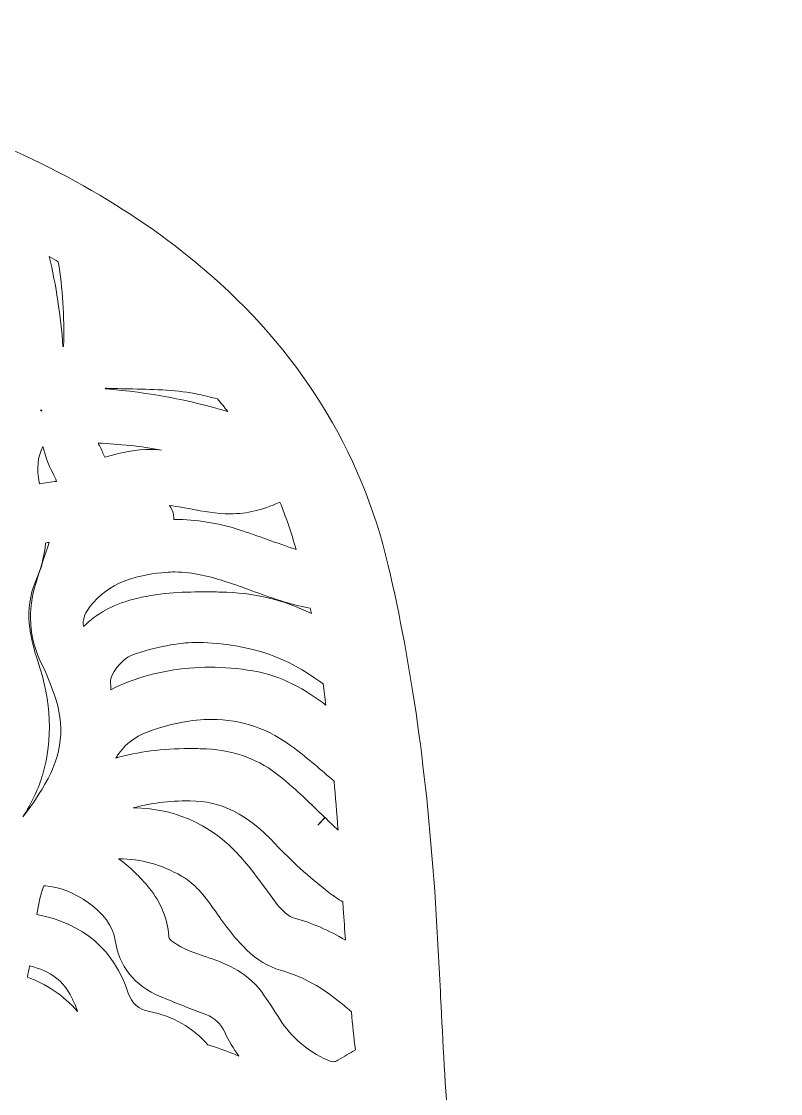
# Model space of a CAD drawing. Extents: x 180 to 9920, y -1894 to -106.
# Drawn here: x 5434 to 5873, y -732 to -112 of the extents above; entities that cross this region are included whole.
import ezdxf

# ---------------------------------------------------------------- set-up
doc = ezdxf.new("R2010")
doc.units = 0
doc.header["$MEASUREMENT"] = 0
doc.layers.add('Layer 1', color=7, linetype='Continuous')

msp = doc.modelspace()

# ---------------------------------------------------------------- linework, layer by layer
at = {"layer": 'Layer 1', "lineweight": 0}
for points, knots in [([(5869.77, -1123.46), (5866.35, -1116.81), (5859.62, -1116.31), (5856, -1116.04), (5796.11, -1111.58), (5749.32, -1083.61), (5712.96, -1030.51), (5697.6, -1008.09), (5685.64, -984.07), (5672.91, -955.42), (5687.32, -960.33), (5701.74, -962.81), (5715.93, -962.81), (5727.66, -962.81), (5739.51, -961.13), (5751.17, -957.82), (5765.04, -953.87), (5777.39, -946.03), (5787.86, -934.53), (5789.43, -932.8), (5794.21, -927.55), (5792.22, -920.27), (5790.9, -915.4), (5787.21, -912), (5781.27, -910.16), (5762.14, -904.22), (5746.45, -896.33), (5733.3, -886.04), (5714.83, -871.57), (5701.91, -851.79), (5693.8, -825.58), (5686.26, -801.17), (5683.36, -776.25), (5681.53, -755.1), (5679.26, -728.91), (5677.95, -702.11), (5676.69, -676.14), (5675.82, -658.3), (5674.92, -639.85), (5673.71, -621.67), (5668.73, -546.72), (5660.05, -484.73), (5646.4, -426.56), (5630.66, -359.51), (5594.55, -301.64), (5539.05, -254.56), (5497.68, -219.46), (5447.69, -191.33), (5386.23, -168.56), (5327.74, -146.9), (5263.94, -131.71), (5191.18, -122.12), (5139.98, -115.37), (5089.16, -111.94), (5040.09, -111.94), (5040.09, -111.94), (5039.85, -111.94), (5039.85, -111.94), (4990.83, -111.94), (4940.02, -115.37), (4888.82, -122.12), (4816.06, -131.71), (4752.26, -146.9), (4693.77, -168.56), (4632.31, -191.33), (4582.32, -219.46), (4540.95, -254.56), (4485.45, -301.64), (4449.34, -359.51), (4433.6, -426.56), (4419.95, -484.73), (4411.27, -546.72), (4406.29, -621.67), (4405.08, -639.85), (4404.18, -658.3), (4403.31, -676.2), (4402.05, -702.11), (4400.74, -728.91), (4398.47, -755.1), (4396.64, -776.25), (4393.74, -801.17), (4386.2, -825.58), (4378.09, -851.79), (4365.17, -871.57), (4346.7, -886.04), (4333.55, -896.33), (4317.86, -904.22), (4298.73, -910.16), (4292.79, -912), (4289.1, -915.4), (4287.78, -920.27), (4285.79, -927.56), (4290.57, -932.8), (4292.14, -934.53), (4302.61, -946.03), (4314.96, -953.87), (4328.83, -957.82), (4340.49, -961.13), (4352.34, -962.81), (4364.07, -962.81), (4378.26, -962.81), (4392.68, -960.33), (4407.09, -955.42), (4394.36, -984.07), (4382.4, -1008.09), (4367.04, -1030.51), (4330.68, -1083.61), (4283.89, -1111.58), (4224, -1116.04), (4220.38, -1116.31), (4213.65, -1116.81), (4210.23, -1123.46), (4206.81, -1130.13), (4210.36, -1135.93), (4212.26, -1139.05), (4240.78, -1185.76), (4284.88, -1209.45), (4343.35, -1209.45), (4343.35, -1209.45), (4344.11, -1209.45), (4344.11, -1209.45), (4369.67, -1209.36), (4394.18, -1203.81), (4418.5, -1192.55), (4417.61, -1194), (4416.71, -1195.44), (4415.82, -1196.87), (4400.92, -1220.64), (4382.43, -1248.12), (4358.32, -1271.67), (4332.26, -1297.13), (4304.68, -1313.18), (4274.01, -1320.74), (4270.68, -1321.57), (4267.29, -1322.26), (4263.37, -1323.07), (4261.39, -1323.47), (4259.33, -1323.89), (4257.13, -1324.36), (4252.05, -1325.44), (4248.26, -1329.65), (4247.7, -1334.82), (4247.15, -1339.99), (4249.96, -1344.9), (4254.7, -1347.04), (4283.77, -1360.14), (4313.38, -1367.75), (4345.24, -1370.3), (4355.33, -1371.11), (4365.39, -1371.52), (4375.13, -1371.52), (4422.27, -1371.52), (4464.63, -1362.41), (4504.08, -1343.73), (4493.12, -1366.87), (4478.27, -1389.12), (4458.98, -1411.39), (4433.15, -1441.2), (4405.72, -1462.4), (4375.13, -1476.18), (4366.24, -1480.18), (4356.55, -1483.49), (4344.63, -1486.59), (4339.67, -1487.87), (4336.08, -1492.17), (4335.68, -1497.27), (4335.28, -1502.38), (4338.18, -1507.18), (4342.87, -1509.21), (4370.13, -1521.02), (4398.32, -1527.54), (4429.05, -1529.12), (4435.78, -1529.47), (4442.53, -1529.64), (4449.11, -1529.64), (4492.42, -1529.64), (4533.5, -1521.97), (4571.51, -1506.82), (4565.87, -1516.83), (4561.06, -1527.13), (4556.31, -1537.61), (4544.63, -1563.31), (4528.16, -1580.8), (4505.94, -1591.07), (4494.05, -1596.57), (4481.62, -1601.01), (4467.96, -1604.64), (4465.49, -1605.29), (4463.01, -1605.94), (4460.26, -1606.66), (4460.26, -1606.66), (4455.91, -1607.81), (4455.91, -1607.81), (4451.07, -1609.08), (4447.5, -1613.28), (4447.02, -1618.26), (4446.54, -1623.24), (4449.24, -1628.05), (4453.75, -1630.22), (4454.33, -1630.5), (4454.79, -1630.73), (4455.19, -1630.93), (4456.03, -1631.35), (4456.82, -1631.74), (4457.77, -1632.12), (4470.83, -1637.31), (4482.8, -1641.37), (4494.35, -1644.54), (4524.5, -1652.81), (4554.17, -1657), (4582.56, -1657), (4621.57, -1657), (4659.57, -1649.09), (4695.5, -1633.49), (4737.04, -1615.46), (4770.14, -1589.37), (4794.13, -1555.81), (4793.48, -1570.17), (4789.6, -1585.05), (4782.09, -1602.13), (4762.39, -1646.97), (4730.77, -1685.73), (4688.15, -1717.29), (4688.15, -1717.29), (4687.91, -1717.45), (4687.91, -1717.45), (4686.41, -1718.43), (4682.89, -1720.73), (4680.69, -1725.59), (4678.99, -1729.33), (4679.3, -1733.62), (4681.53, -1737.07), (4683.75, -1740.5), (4687.52, -1742.55), (4691.65, -1742.55), (4746.38, -1742.4), (4794.12, -1735.03), (4837.6, -1720.04), (4876.72, -1706.55), (4911.23, -1687.39), (4942.7, -1661.65), (4942.15, -1687.88), (4944.63, -1714.05), (4950.11, -1739.67), (4961.55, -1793.18), (4985.49, -1838.64), (5021.28, -1874.79), (5023.92, -1877.46), (5026.57, -1879.89), (5029.38, -1882.47), (5029.38, -1882.47), (5030.46, -1883.46), (5030.46, -1883.46), (5031.68, -1885), (5033.26, -1886.22), (5035.07, -1887.02), (5036.18, -1887.51), (5037.36, -1887.82), (5038.57, -1887.96), (5039.09, -1888.02), (5039.61, -1888.06), (5040.13, -1888.06), (5041.79, -1888.06), (5043.41, -1887.72), (5044.94, -1887.05), (5046.8, -1886.24), (5048.41, -1884.98), (5049.64, -1883.38), (5049.64, -1883.38), (5050.62, -1882.47), (5050.62, -1882.47), (5053.43, -1879.89), (5056.08, -1877.46), (5058.72, -1874.79), (5094.51, -1838.65), (5118.45, -1793.18), (5129.89, -1739.67), (5135.37, -1714.05), (5137.85, -1687.87), (5137.3, -1661.65), (5168.77, -1687.39), (5203.28, -1706.55), (5242.4, -1720.04), (5285.88, -1735.03), (5333.62, -1742.4), (5388.39, -1742.55), (5392.48, -1742.55), (5396.25, -1740.5), (5398.47, -1737.07), (5400.7, -1733.62), (5401.01, -1729.33), (5399.32, -1725.6), (5397.11, -1720.73), (5393.59, -1718.43), (5392.09, -1717.45), (5392.09, -1717.45), (5391.9, -1717.33), (5391.9, -1717.33), (5349.23, -1685.72), (5317.61, -1646.97), (5297.91, -1602.13), (5290.4, -1585.05), (5286.52, -1570.17), (5285.87, -1555.81), (5309.86, -1589.37), (5342.96, -1615.46), (5384.5, -1633.49), (5420.43, -1649.09), (5458.43, -1657), (5497.44, -1657), (5525.83, -1657), (5555.5, -1652.81), (5585.65, -1644.54), (5597.2, -1641.37), (5609.17, -1637.31), (5622.22, -1632.12), (5623.18, -1631.74), (5623.97, -1631.35), (5624.82, -1630.92), (5625.21, -1630.73), (5625.67, -1630.5), (5626.26, -1630.22), (5630.76, -1628.05), (5633.46, -1623.24), (5632.98, -1618.26), (5632.5, -1613.28), (5628.93, -1609.08), (5624.09, -1607.81), (5624.09, -1607.81), (5619.73, -1606.66), (5619.73, -1606.66), (5616.99, -1605.94), (5614.51, -1605.29), (5612.04, -1604.64), (5598.38, -1601.01), (5585.95, -1596.57), (5574.06, -1591.07), (5551.84, -1580.8), (5535.37, -1563.32), (5523.69, -1537.61), (5518.94, -1527.13), (5514.13, -1516.83), (5508.49, -1506.82), (5546.5, -1521.97), (5587.58, -1529.64), (5630.89, -1529.64), (5637.47, -1529.64), (5644.22, -1529.47), (5650.95, -1529.12), (5681.68, -1527.54), (5709.87, -1521.02), (5737.13, -1509.21), (5741.82, -1507.18), (5744.72, -1502.38), (5744.32, -1497.27), (5743.92, -1492.17), (5740.33, -1487.87), (5735.37, -1486.59), (5723.45, -1483.49), (5713.76, -1480.18), (5704.87, -1476.18), (5674.28, -1462.4), (5646.85, -1441.2), (5621.02, -1411.39), (5601.73, -1389.12), (5586.88, -1366.87), (5575.92, -1343.74), (5615.37, -1362.41), (5657.73, -1371.52), (5704.87, -1371.52), (5714.61, -1371.52), (5724.67, -1371.11), (5734.76, -1370.3), (5766.62, -1367.75), (5796.23, -1360.14), (5825.3, -1347.04), (5830.04, -1344.9), (5832.85, -1339.99), (5832.3, -1334.82), (5831.74, -1329.65), (5827.95, -1325.44), (5822.87, -1324.36), (5820.67, -1323.89), (5818.61, -1323.47), (5816.63, -1323.06), (5812.71, -1322.26), (5809.32, -1321.57), (5805.99, -1320.74), (5775.32, -1313.18), (5747.74, -1297.13), (5721.68, -1271.67), (5697.57, -1248.12), (5679.08, -1220.64), (5664.18, -1196.87), (5663.29, -1195.44), (5662.39, -1194), (5661.5, -1192.55), (5685.82, -1203.81), (5710.33, -1209.36), (5735.9, -1209.45), (5735.9, -1209.45), (5736.67, -1209.45), (5736.67, -1209.45), (5795.12, -1209.45), (5839.22, -1185.76), (5867.74, -1139.05), (5869.64, -1135.93), (5873.19, -1130.13), (5869.77, -1123.46)], [0, 0, 0, 0, 1, 1, 1, 2, 2, 2, 3, 3, 3, 4, 4, 4, 5, 5, 5, 6, 6, 6, 7, 7, 7, 8, 8, 8, 9, 9, 9, 10, 10, 10, 11, 11, 11, 12, 12, 12, 13, 13, 13, 14, 14, 14, 15, 15, 15, 16, 16, 16, 17, 17, 17, 18, 18, 18, 19, 19, 19, 20, 20, 20, 21, 21, 21, 22, 22, 22, 23, 23, 23, 24, 24, 24, 25, 25, 25, 26, 26, 26, 27, 27, 27, 28, 28, 28, 29, 29, 29, 30, 30, 30, 31, 31, 31, 32, 32, 32, 33, 33, 33, 34, 34, 34, 35, 35, 35, 36, 36, 36, 37, 37, 37, 38, 38, 38, 39, 39, 39, 40, 40, 40, 41, 41, 41, 42, 42, 42, 43, 43, 43, 44, 44, 44, 45, 45, 45, 46, 46, 46, 47, 47, 47, 48, 48, 48, 49, 49, 49, 50, 50, 50, 51, 51, 51, 52, 52, 52, 53, 53, 53, 54, 54, 54, 55, 55, 55, 56, 56, 56, 57, 57, 57, 58, 58, 58, 59, 59, 59, 60, 60, 60, 61, 61, 61, 62, 62, 62, 63, 63, 63, 64, 64, 64, 65, 65, 65, 66, 66, 66, 67, 67, 67, 68, 68, 68, 69, 69, 69, 70, 70, 70, 71, 71, 71, 72, 72, 72, 73, 73, 73, 74, 74, 74, 75, 75, 75, 76, 76, 76, 77, 77, 77, 78, 78, 78, 79, 79, 79, 80, 80, 80, 81, 81, 81, 82, 82, 82, 83, 83, 83, 84, 84, 84, 85, 85, 85, 86, 86, 86, 87, 87, 87, 88, 88, 88, 89, 89, 89, 90, 90, 90, 91, 91, 91, 92, 92, 92, 93, 93, 93, 94, 94, 94, 95, 95, 95, 96, 96, 96, 97, 97, 97, 98, 98, 98, 99, 99, 99, 100, 100, 100, 101, 101, 101, 102, 102, 102, 103, 103, 103, 104, 104, 104, 105, 105, 105, 106, 106, 106, 107, 107, 107, 108, 108, 108, 109, 109, 109, 110, 110, 110, 111, 111, 111, 112, 112, 112, 113, 113, 113, 114, 114, 114, 115, 115, 115, 116, 116, 116, 117, 117, 117, 118, 118, 118, 119, 119, 119, 120, 120, 120, 121, 121, 121, 122, 122, 122, 123, 123, 123, 124, 124, 124, 125, 125, 125, 126, 126, 126, 127, 127, 127, 128, 128, 128, 129, 129, 129, 130, 130, 130, 131, 131, 131, 132, 132, 132, 133, 133, 133, 134, 134, 134, 135, 135, 135, 136, 136, 136, 136]), ([(5455.66, -250.92), (5458.13, -266.24), (5459.14, -282.28), (5458.71, -299.77), (5458.59, -299.83), (5458.47, -299.88), (5458.35, -299.94), (5457.02, -282.07), (5454.37, -264.6), (5450.45, -247.76), (5452.21, -248.81), (5453.94, -249.87), (5455.66, -250.92)], [0, 0, 0, 0, 1, 1, 1, 2, 2, 2, 3, 3, 3, 4, 4, 4, 4]), ([(5482.94, -323.98), (5483.5, -324.01), (5484.11, -324.04), (5484.76, -324.07), (5489.44, -324.26), (5494.12, -324.35), (5498.65, -324.44), (5512.05, -324.69), (5524.71, -324.93), (5536.89, -327.59), (5540.33, -328.34), (5543.9, -329.2), (5547.76, -330.2), (5549.78, -332.65), (5551.71, -335.07), (5553.57, -337.48), (5531.71, -330.86), (5508.37, -326.52), (5482.8, -324.3), (5482.85, -324.19), (5482.89, -324.08), (5482.94, -323.98)], [0, 0, 0, 0, 1, 1, 1, 2, 2, 2, 3, 3, 3, 4, 4, 4, 5, 5, 5, 6, 6, 6, 7, 7, 7, 7]), ([(5446.12, -336.58), (5446.08, -336.83), (5446.04, -337.07), (5446, -337.31), (5445.79, -337.1), (5445.57, -336.9), (5445.35, -336.7), (5445.6, -336.66), (5445.86, -336.62), (5446.12, -336.58)], [0, 0, 0, 0, 1, 1, 1, 2, 2, 2, 3, 3, 3, 3]), ([(5446.77, -357.78), (5447.94, -362.88), (5449.85, -367.95), (5452.49, -372.99), (5453.34, -374.6), (5454.05, -376.22), (5454.61, -377.84), (5451.29, -378.16), (5447.98, -378.62), (5444.7, -379.23), (5442.98, -370.28), (5443.64, -363.61), (5446.77, -357.78)], [0, 0, 0, 0, 1, 1, 1, 2, 2, 2, 3, 3, 3, 4, 4, 4, 4]), ([(5515.37, -359.73), (5513.29, -359.53), (5511.19, -359.43), (5509.09, -359.43), (5500.82, -359.43), (5492.48, -360.84), (5482.61, -363.93), (5481.62, -361.77), (5480.6, -359.65), (5479.6, -357.57), (5479.31, -356.96), (5479.02, -356.35), (5478.73, -355.75), (5491.17, -356.25), (5503.4, -357.58), (5515.37, -359.73)], [0, 0, 0, 0, 1, 1, 1, 2, 2, 2, 3, 3, 3, 4, 4, 4, 5, 5, 5, 5]), ([(5569.19, -394.93), (5573.47, -393.87), (5578.64, -392.36), (5583.76, -389.79), (5587.21, -398.37), (5590.31, -407.42), (5593.13, -417.15), (5587.64, -415.43), (5582.12, -413.46), (5576.37, -411.41), (5571.11, -409.53), (5565.66, -407.58), (5560.15, -405.82), (5547.76, -401.86), (5535.26, -399.85), (5523.01, -399.85), (5522.84, -399.85), (5522.66, -399.85), (5522.48, -399.85), (5522.52, -398.84), (5522.42, -397.81), (5522.19, -396.79), (5521.77, -394.95), (5521.04, -393.29), (5520.02, -391.84), (5522.38, -392.11), (5524.82, -392.47), (5527.36, -392.92), (5528.95, -393.21), (5530.55, -393.51), (5532.14, -393.81), (5539.44, -395.18), (5546.99, -396.6), (5555.06, -396.6), (5560.07, -396.6), (5564.69, -396.06), (5569.19, -394.93)], [0, 0, 0, 0, 1, 1, 1, 2, 2, 2, 3, 3, 3, 4, 4, 4, 5, 5, 5, 6, 6, 6, 7, 7, 7, 8, 8, 8, 9, 9, 9, 10, 10, 10, 11, 11, 11, 12, 12, 12, 12]), ([(5443.82, -481.82), (5439.27, -468.16), (5435.56, -452), (5442.56, -435.72), (5445.6, -428.65), (5447.53, -421.25), (5448.31, -413.67), (5448.99, -413.41), (5449.67, -413.17), (5450.36, -412.93), (5448.09, -420.05), (5445.63, -427.69), (5442.82, -436.31), (5437.55, -452.44), (5438.68, -468.37), (5446.18, -483.65), (5449.02, -489.45), (5451.36, -495.64), (5453.26, -500.94), (5459.72, -518.87), (5457.98, -535.87), (5447.93, -552.92), (5443.42, -560.58), (5439.33, -566.6), (5435.11, -571.82), (5440.27, -563.92), (5444.14, -555.65), (5446.7, -547.06), (5452.61, -527.23), (5451.64, -505.28), (5443.82, -481.82)], [0, 0, 0, 0, 1, 1, 1, 2, 2, 2, 3, 3, 3, 4, 4, 4, 5, 5, 5, 6, 6, 6, 7, 7, 7, 8, 8, 8, 9, 9, 9, 10, 10, 10, 10]), ([(5475.91, -447.93), (5487.48, -434.71), (5503.69, -431.68), (5518.03, -430.45), (5519.65, -430.31), (5521.31, -430.24), (5522.98, -430.24), (5533.59, -430.24), (5543.96, -433.08), (5552.71, -435.86), (5557.64, -437.42), (5562.71, -439.29), (5567.61, -441.1), (5578.28, -445.03), (5589.3, -449.09), (5601.32, -451.13), (5601.53, -452.17), (5601.74, -453.22), (5601.95, -454.29), (5586.06, -446.3), (5568.46, -442.12), (5549.48, -441.84), (5546.24, -441.8), (5542.78, -441.75), (5539.33, -441.75), (5527.17, -441.75), (5512.79, -442.28), (5498.4, -446.2), (5487.05, -449.29), (5477.78, -454.4), (5470.31, -461.72), (5469.42, -457.9), (5470.69, -453.89), (5475.91, -447.93)], [0, 0, 0, 0, 1, 1, 1, 2, 2, 2, 3, 3, 3, 4, 4, 4, 5, 5, 5, 6, 6, 6, 7, 7, 7, 8, 8, 8, 9, 9, 9, 10, 10, 10, 11, 11, 11, 11]), ([(5608.73, -494.82), (5609.3, -498.86), (5609.85, -503), (5610.39, -507.22), (5598.79, -498.54), (5585.15, -490.28), (5568.19, -487.43), (5559.79, -486.02), (5551.41, -485.3), (5543.29, -485.3), (5527.26, -485.3), (5511.57, -488.08), (5496.66, -493.56), (5492.74, -495), (5489.22, -496.62), (5486.04, -498.45), (5485.95, -496.79), (5485.89, -495.09), (5485.86, -493.33), (5485.8, -490.02), (5491.63, -480.81), (5498.24, -478.36), (5511.93, -473.3), (5525.79, -471.22), (5534.25, -470.95), (5562.87, -471.44), (5584.38, -477.81), (5604, -491.58), (5605.49, -492.62), (5607.03, -493.68), (5608.73, -494.82)], [0, 0, 0, 0, 1, 1, 1, 2, 2, 2, 3, 3, 3, 4, 4, 4, 5, 5, 5, 6, 6, 6, 7, 7, 7, 8, 8, 8, 9, 9, 9, 10, 10, 10, 10]), ([(5617.38, -579.52), (5614.87, -577.12), (5612.37, -574.7), (5609.88, -572.28), (5609.88, -572.28), (5605.7, -576.58), (5605.7, -576.58), (5605.7, -576.58), (5609.8, -572.2), (5609.8, -572.2), (5601.67, -564.31), (5593.26, -556.15), (5584.13, -548.67), (5572, -538.73), (5557.58, -533.31), (5541.27, -532.57), (5537.87, -532.41), (5534.52, -532.33), (5531.3, -532.33), (5515.77, -532.33), (5501.78, -534.15), (5488.88, -537.86), (5493.29, -530.62), (5499.45, -525.61), (5507.51, -522.66), (5520.51, -517.9), (5532.88, -515.49), (5544.29, -515.49), (5561.78, -515.49), (5577.44, -520.95), (5592.14, -532.17), (5600.07, -538.22), (5607.83, -544.88), (5615.1, -551.28), (5615.88, -560.05), (5616.63, -569.27), (5617.38, -579.52)], [0, 0, 0, 0, 1, 1, 1, 2, 2, 2, 3, 3, 3, 4, 4, 4, 5, 5, 5, 6, 6, 6, 7, 7, 7, 8, 8, 8, 9, 9, 9, 10, 10, 10, 11, 11, 11, 12, 12, 12, 12]), ([(5620.42, -624.87), (5620.82, -631.25), (5621.23, -637.3), (5621.64, -643.14), (5612.16, -637.42), (5602.46, -633.22), (5592.24, -630.4), (5588.74, -629.43), (5585.46, -626.74), (5581.6, -621.69), (5579.5, -618.93), (5577.39, -616.03), (5575.35, -613.21), (5571.92, -608.5), (5568.38, -603.63), (5564.51, -598.92), (5547.09, -577.72), (5525.04, -566.87), (5498.95, -566.65), (5508.64, -563.9), (5519.45, -562.58), (5531.72, -562.57), (5549.73, -562.57), (5564.96, -570.25), (5581.1, -587.47), (5590.11, -597.09), (5600.26, -606.28), (5612.12, -615.56), (5614.7, -617.58), (5617.36, -619.39), (5620.17, -621.03), (5620.17, -621.03), (5620.42, -624.87), (5620.42, -624.87)], [0, 0, 0, 0, 1, 1, 1, 2, 2, 2, 3, 3, 3, 4, 4, 4, 5, 5, 5, 6, 6, 6, 7, 7, 7, 8, 8, 8, 9, 9, 9, 10, 10, 10, 11, 11, 11, 11]), ([(5627.4, -706.45), (5624.2, -708.48), (5620.88, -710.49), (5617.33, -712.52), (5616.31, -713.11), (5615.44, -713.39), (5614.67, -713.39), (5613.81, -713.39), (5612.7, -713.09), (5611.37, -712.48), (5599.43, -707.09), (5590.36, -699.32), (5583.65, -688.74), (5580.24, -683.36), (5576.86, -678.09), (5573.04, -672.88), (5564.07, -660.63), (5551.09, -656.17), (5540.67, -652.58), (5540.67, -652.58), (5540.53, -652.53), (5540.53, -652.53), (5539.58, -652.2), (5538.63, -651.88), (5537.68, -651.54), (5530.88, -649.15), (5525.35, -647.04), (5521.13, -643.48), (5519.63, -642.21), (5519.52, -641.6), (5519.46, -640.63), (5518.83, -630.76), (5515.04, -621.45), (5508.19, -612.98), (5502.87, -606.41), (5496.96, -600.75), (5490.49, -596.06), (5490.58, -596.06), (5490.67, -596.06), (5490.75, -596.06), (5503.37, -596.06), (5515.18, -599.33), (5526.85, -606.07), (5533.12, -609.7), (5538.56, -615.1), (5544.48, -623.58), (5544.48, -623.58), (5545.42, -624.93), (5545.42, -624.93), (5551.02, -632.96), (5556.81, -641.27), (5564.45, -648.63), (5570.67, -654.63), (5577.08, -658.49), (5584.04, -660.44), (5598.21, -664.41), (5611.64, -672.31), (5625.06, -684.58), (5625.78, -692), (5626.56, -699.34), (5627.4, -706.45)], [0, 0, 0, 0, 1, 1, 1, 2, 2, 2, 3, 3, 3, 4, 4, 4, 5, 5, 5, 6, 6, 6, 7, 7, 7, 8, 8, 8, 9, 9, 9, 10, 10, 10, 11, 11, 11, 12, 12, 12, 13, 13, 13, 14, 14, 14, 15, 15, 15, 16, 16, 16, 17, 17, 17, 18, 18, 18, 19, 19, 19, 20, 20, 20, 20]), ([(5443.28, -628.25), (5444.2, -622.66), (5445.17, -617.39), (5446.97, -612.65), (5447.12, -612.24), (5447.26, -611.9), (5447.37, -611.62), (5447.67, -611.63), (5447.99, -611.64), (5448.33, -611.67), (5463.01, -612.62), (5486.4, -626.35), (5488.61, -643.35), (5490.52, -658.02), (5499.76, -669.51), (5514.62, -675.7), (5522.9, -679.14), (5531.32, -682.4), (5539.47, -685.56), (5539.47, -685.56), (5540.94, -686.13), (5540.94, -686.13), (5546.07, -688.12), (5549.65, -691.46), (5551.88, -696.35), (5554.11, -701.26), (5556.83, -705.85), (5560.08, -710.18), (5558.95, -709.68), (5557.8, -709.19), (5556.63, -708.72), (5552.03, -706.86), (5547.15, -705.18), (5542.11, -703.72), (5533.61, -693.73), (5521.95, -687.01), (5508.34, -684.29), (5501.83, -682.99), (5498.05, -679.72), (5496.08, -673.68), (5487.92, -648.75), (5470.17, -633.48), (5443.28, -628.25)], [0, 0, 0, 0, 1, 1, 1, 2, 2, 2, 3, 3, 3, 4, 4, 4, 5, 5, 5, 6, 6, 6, 7, 7, 7, 8, 8, 8, 9, 9, 9, 10, 10, 10, 11, 11, 11, 12, 12, 12, 13, 13, 13, 14, 14, 14, 14]), ([(5466.8, -684.35), (5458.4, -674.99), (5448.8, -668.42), (5437.77, -664.48), (5438.21, -662.22), (5438.64, -660.07), (5439.08, -658), (5451.19, -660.89), (5458.79, -666.69), (5463.4, -676.37), (5463.68, -676.98), (5463.98, -677.58), (5464.27, -678.18), (5465.08, -679.83), (5465.85, -681.39), (5466.23, -682.62), (5466.41, -683.21), (5466.6, -683.79), (5466.8, -684.35)], [0, 0, 0, 0, 1, 1, 1, 2, 2, 2, 3, 3, 3, 4, 4, 4, 5, 5, 5, 6, 6, 6, 6])]:
    msp.add_open_spline(points, degree=3, knots=knots, dxfattribs=at)

doc.saveas('drawing.dxf')
